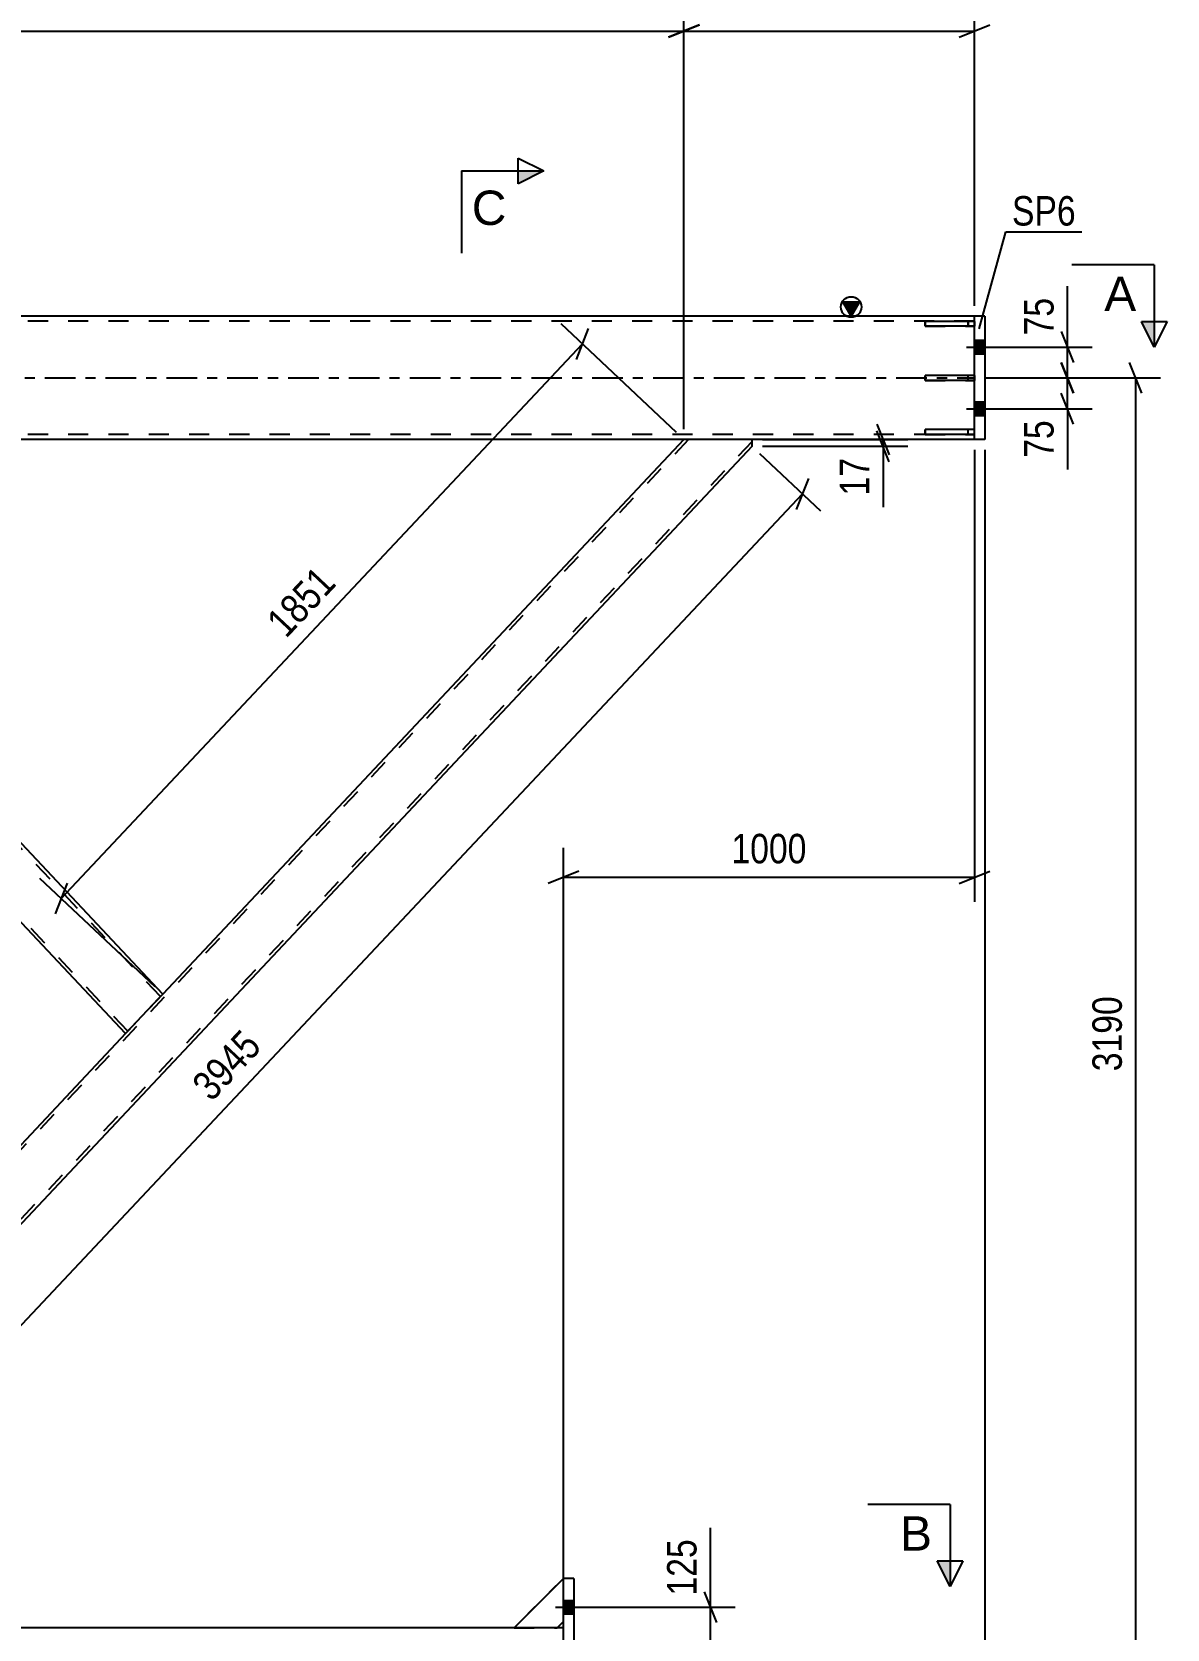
# Model space of a CAD drawing. Header units: millimetres. Extents: x -46 to 795, y -429 to 165.
# Drawn here: x 516.8 to 627.3, y -121.7 to 33.7 of the extents above; entities that cross this region are included whole.
import ezdxf

# ---------------------------------------------------------------- set-up
doc = ezdxf.new("R2010")
doc.units = ezdxf.units.MM
doc.linetypes.add('DXK_LINE_DOT2', pattern=[3.9198, 1.9599, -1.9599])
doc.linetypes.add('DXK_LINE_DOT3', pattern=[5.9187, 2.979, -0.9799, 0.9799, -0.9799])
doc.styles.add('Arial', font='ARIAL.TTF', dxfattribs={"height": 0.2})
doc.styles.add('Arial Narrow', font='ARIALN.TTF', dxfattribs={"height": 0.2})

# ---------------------------------------------------------------- blocks, each defined once
blk = doc.blocks.new('Bolt-761550471-4778 - 4741')
at = {"linetype": 'Continuous'}
for points in [[(568.54, -118.94), (568.54, -120.26), (569.54, -120.26), (569.54, -118.94)], [(568.54, -118.94), (568.54, -120.26), (569.54, -120.26), (569.54, -118.94)], [(568.54, -118.94), (568.54, -120.26), (569.54, -120.26), (569.54, -118.94)], [(568.54, -123.94), (568.54, -125.26), (569.54, -125.26), (569.54, -123.94)], [(568.54, -123.94), (568.54, -125.26), (569.54, -125.26), (569.54, -123.94)], [(568.54, -129.94), (568.54, -131.26), (569.54, -131.26), (569.54, -129.94)], [(568.54, -129.94), (568.54, -131.26), (569.54, -131.26), (569.54, -129.94)], [(568.54, -134.94), (568.54, -136.26), (569.54, -136.26), (569.54, -134.94)], [(568.54, -134.94), (568.54, -136.26), (569.54, -136.26), (569.54, -134.94)], [(568.54, -134.94), (568.54, -136.26), (569.54, -136.26), (569.54, -134.94)]]:
    blk.add_hatch(color=1, dxfattribs=at).paths.add_polyline_path(points)
at = {"color": 1, "linetype": 'Continuous'}
for p, q in [((567.78, -119.6), (572.54, -119.6)), ((567.78, -119.6), (572.54, -119.6)), ((567.78, -119.6), (572.54, -119.6)), ((568.54, -118.94), (569.54, -118.94)), ((568.54, -118.94), (569.54, -118.94)), ((568.54, -118.94), (569.54, -118.94)), ((568.54, -120.26), (569.54, -120.26)), ((568.54, -120.26), (569.54, -120.26)), ((568.54, -120.26), (569.54, -120.26)), ((568.54, -123.94), (569.54, -123.94)), ((568.54, -123.94), (569.54, -123.94)), ((567.78, -124.6), (572.54, -124.6)), ((567.78, -124.6), (572.54, -124.6)), ((568.54, -125.26), (569.54, -125.26)), ((568.54, -125.26), (569.54, -125.26)), ((568.54, -129.94), (569.54, -129.94)), ((568.54, -129.94), (569.54, -129.94)), ((567.78, -130.6), (572.54, -130.6)), ((567.78, -130.6), (572.54, -130.6)), ((568.54, -131.26), (569.54, -131.26)), ((568.54, -131.26), (569.54, -131.26)), ((568.54, -134.94), (569.54, -134.94)), ((568.54, -134.94), (569.54, -134.94)), ((568.54, -134.94), (569.54, -134.94)), ((567.78, -135.6), (572.54, -135.6)), ((567.78, -135.6), (572.54, -135.6)), ((567.78, -135.6), (572.54, -135.6)), ((568.54, -136.26), (569.54, -136.26)), ((568.54, -136.26), (569.54, -136.26)), ((568.54, -136.26), (569.54, -136.26))]:
    blk.add_line(p, q, dxfattribs=at)
blk = doc.blocks.new('Bolt-761550471-4779 - 4741')
at = {"linetype": 'Continuous'}
for points in [[(608.54, 3.66), (608.54, 2.34), (609.54, 2.34), (609.54, 3.66)], [(608.54, 3.66), (608.54, 2.34), (609.54, 2.34), (609.54, 3.66)], [(608.54, -2.34), (608.54, -3.66), (609.54, -3.66), (609.54, -2.34)], [(608.54, -2.34), (608.54, -3.66), (609.54, -3.66), (609.54, -2.34)]]:
    blk.add_hatch(color=1, dxfattribs=at).paths.add_polyline_path(points)
at = {"color": 1, "linetype": 'Continuous'}
for p, q in [((608.54, 3.66), (609.54, 3.66)), ((608.54, 3.66), (609.54, 3.66)), ((607.78, 3), (612.54, 3)), ((607.78, 3), (612.54, 3)), ((608.54, 2.34), (609.54, 2.34)), ((608.54, 2.34), (609.54, 2.34)), ((607.78, -3), (612.54, -3)), ((607.78, -3), (612.54, -3)), ((608.54, -2.34), (609.54, -2.34)), ((608.54, -2.34), (609.54, -2.34)), ((608.54, -3.66), (609.54, -3.66)), ((608.54, -3.66), (609.54, -3.66))]:
    blk.add_line(p, q, dxfattribs=at)
blk = doc.blocks.new('Part-761550471-4784 - 4741')
at = {"color": 2, "linetype": 'Continuous'}
for p, q in [((568.54, -138.4), (568.54, -116.8)), ((569.54, -116.8), (568.54, -116.8)), ((569.54, -116.8), (569.54, -138.4)), ((569.54, -138.4), (568.54, -138.4))]:
    blk.add_line(p, q, dxfattribs=at)
blk = doc.blocks.new('Part-761550471-4789 - 4741')
at = {"color": 2, "linetype": 'Continuous'}
for p, q in [((608.54, -6), (608.54, 6)), ((609.54, 6), (608.54, 6)), ((609.54, 6), (609.54, -6)), ((609.54, -6), (608.54, -6))]:
    blk.add_line(p, q, dxfattribs=at)
blk = doc.blocks.new('Part-761550471-4851 - 4741')
at = {"color": 7, "linetype": 'DXK_LINE_DOT2'}
for p, q in [((478.81, -6), (472.18, -6)), ((472.18, -6.48), (472.18, -6)), ((526.14, -63.57), (472.18, -6.19)), ((529.32, -60.18), (478.37, -6)), ((529.51, -59.98), (529.1, -60.41)), ((526.14, -63.57), (526.15, -63.55))]:
    blk.add_line(p, q, dxfattribs=at)
at = {"color": 2, "linetype": 'Continuous'}
for p, q in [((529.54, -59.95), (478.81, -6)), ((472.18, -6.66), (472.18, -6.48)), ((525.92, -63.8), (472.18, -6.66)), ((529.1, -60.41), (525.92, -63.8)), ((529.54, -59.95), (529.1, -60.41))]:
    blk.add_line(p, q, dxfattribs=at)
blk = doc.blocks.new('Part-761550471-4856 - 4741')
at = {"color": 7, "linetype": 'DXK_LINE_DOT2'}
for p, q in [((580.71, -6), (472.18, -121.41)), ((586.9, -6.19), (478.37, -121.6)), ((586.9, -6), (580.27, -6)), ((529.54, -59.95), (525.92, -63.8)), ((478.81, -121.6), (472.18, -121.6))]:
    blk.add_line(p, q, dxfattribs=at)
at = {"color": 2, "linetype": 'Continuous'}
for p, q in [((580.27, -6), (529.54, -59.95)), ((586.9, -6.66), (586.9, -6)), ((586.9, -6.66), (478.81, -121.6)), ((525.92, -63.8), (472.18, -120.94)), ((472.18, -121.6), (472.18, -120.94))]:
    blk.add_line(p, q, dxfattribs=at)
blk = doc.blocks.new('Part-761550471-5002 - 4741')
at = {"linetype": 'Continuous'}
blk.add_hatch(color=2, dxfattribs=at).paths.add_polyline_path([(596.54, 6), (595.74, 7.4), (597.34, 7.4)])
at = {"color": 2, "linetype": 'Continuous'}
for p, q in [((596.54, 6), (595.74, 7.4)), ((595.74, 7.4), (597.34, 7.4)), ((597.34, 7.4), (596.54, 6)), ((608.54, 6), (471.55, 6)), ((608.54, -6), (476.05, -6))]:
    blk.add_line(p, q, dxfattribs=at)
at = {"color": 7, "linetype": 'DXK_LINE_DOT2'}
for p, q in [((608.54, 5.52), (20.9, 5.52)), ((608.54, -6), (608.54, 6)), ((608.54, -5.52), (20.9, -5.52))]:
    blk.add_line(p, q, dxfattribs=at)
at = {"color": 7, "linetype": 'DXK_LINE_DOT3'}
blk.add_line((20.9, 0), (608.54, 0), dxfattribs=at)
at = {"color": 2, "linetype": 'Continuous'}
blk.add_circle((596.54, 6.9), 1, dxfattribs=at)
blk = doc.blocks.new('Part-761550471-5007 - 4741')
at = {"color": 2, "linetype": 'Continuous'}
blk.add_line((568.54, -121.6), (227.14, -121.6), dxfattribs=at)
at = {"color": 7, "linetype": 'DXK_LINE_DOT2'}
blk.add_line((568.54, -133.6), (568.54, -121.6), dxfattribs=at)
blk = doc.blocks.new('Part-761550471-5023 - 4741')
at = {"color": 2, "linetype": 'Continuous'}
for p, q in [((603.74, -5.5), (603.74, -5.02)), ((608.54, -5.02), (603.74, -5.02)), ((608.54, -5.5), (603.74, -5.5)), ((608.54, -5.5), (608.54, -5.02))]:
    blk.add_line(p, q, dxfattribs=at)
at = {"color": 7, "linetype": 'DXK_LINE_DOT2'}
for p, q in [((607.94, -5.5), (607.94, -5.02)), ((608.54, -5.02), (608.54, -5.02)), ((608.54, -5.02), (608.54, -5.02)), ((608.54, -5.5), (608.54, -5.5)), ((608.54, -5.5), (608.54, -5.5))]:
    blk.add_line(p, q, dxfattribs=at)
blk = doc.blocks.new('Part-761550471-5024 - 4741')
at = {"color": 2, "linetype": 'Continuous'}
for p, q in [((603.74, 5.02), (603.74, 5.5)), ((608.54, 5.5), (603.74, 5.5)), ((608.54, 5.02), (603.74, 5.02)), ((608.54, 5.5), (608.54, 5.02))]:
    blk.add_line(p, q, dxfattribs=at)
at = {"color": 7, "linetype": 'DXK_LINE_DOT2'}
for p, q in [((607.94, 5.02), (607.94, 5.5)), ((608.54, 5.5), (608.54, 5.5)), ((608.54, 5.5), (608.54, 5.5)), ((608.54, 5.02), (608.54, 5.02)), ((608.54, 5.02), (608.54, 5.02))]:
    blk.add_line(p, q, dxfattribs=at)
blk = doc.blocks.new('Part-761550471-5025 - 4741')
at = {"color": 2, "linetype": 'Continuous'}
for p, q in [((603.74, -0.24), (603.74, 0.24)), ((608.54, 0.24), (603.74, 0.24)), ((608.54, 0.24), (608.54, -0.24)), ((608.54, -0.24), (603.74, -0.24))]:
    blk.add_line(p, q, dxfattribs=at)
at = {"color": 7, "linetype": 'DXK_LINE_DOT2'}
for p, q in [((607.94, -0.24), (607.94, 0.24)), ((608.54, 0.24), (608.54, 0.24)), ((608.54, 0.24), (608.54, 0.24)), ((608.54, -0.24), (608.54, -0.24)), ((608.54, -0.24), (608.54, -0.24))]:
    blk.add_line(p, q, dxfattribs=at)
blk = doc.blocks.new('Part-761550471-5082 - 4741')
at = {"color": 7, "linetype": 'DXK_LINE_DOT2'}
for p, q in [((568.54, -116.8), (563.74, -121.6)), ((568.54, -121), (568.54, -116.8)), ((567.94, -121.6), (568.54, -121)), ((563.74, -121.6), (567.94, -121.6))]:
    blk.add_line(p, q, dxfattribs=at)
blk = doc.blocks.new('Part-761550471-5085 - 4741')
at = {"color": 2, "linetype": 'Continuous'}
for p, q in [((568.54, -116.8), (563.74, -121.6)), ((568.54, -116.8), (568.54, -116.8)), ((568.54, -121), (567.94, -121.6)), ((567.94, -121.6), (563.74, -121.6))]:
    blk.add_line(p, q, dxfattribs=at)
at = {"color": 7, "linetype": 'DXK_LINE_DOT2'}
for q in [(568.54, -116.8), (568.54, -121), (568.54, -121)]:
    blk.add_line((568.54, -121), q, dxfattribs=at)
blk = doc.blocks.new('Part-761550471-5116 - 4741')
at = {"color": 7, "linetype": 'DXK_LINE_DOT2'}
for p, q in [((608.54, 0.24), (603.74, 0.24)), ((603.74, 0.24), (603.74, -0.24)), ((607.94, -0.24), (607.94, 0.24)), ((608.54, -0.24), (608.54, 0.24)), ((603.74, -0.24), (608.54, -0.24))]:
    blk.add_line(p, q, dxfattribs=at)
blk = doc.blocks.new('Part-761550471-5117 - 4741')
at = {"color": 7, "linetype": 'DXK_LINE_DOT2'}
for p, q in [((608.54, 5.5), (603.74, 5.5)), ((603.74, 5.5), (603.74, 5.02)), ((603.74, 5.02), (608.54, 5.02)), ((607.94, 5.5), (607.94, 5.02)), ((608.54, 5.02), (608.54, 5.5))]:
    blk.add_line(p, q, dxfattribs=at)
blk = doc.blocks.new('Part-761550471-5118 - 4741')
at = {"color": 7, "linetype": 'DXK_LINE_DOT2'}
for p, q in [((608.54, -5.02), (603.74, -5.02)), ((603.74, -5.02), (603.74, -5.5)), ((603.74, -5.5), (608.54, -5.5)), ((607.94, -5.5), (607.94, -5.02)), ((608.54, -5.5), (608.54, -5.02))]:
    blk.add_line(p, q, dxfattribs=at)
blk = doc.blocks.new('StraightDimension-761550471-5863 - 4741')
at = {"color": 7, "linetype": 'Continuous'}
for p, q in [((609.54, 0), (626.63, 0)), ((624.83, -1.5), (623.63, 1.5)), ((624.23, -127.6), (624.23, 0)), ((623.63, -126.1), (624.83, -129.1)), ((568.94, -127.6), (626.63, -127.6))]:
    blk.add_line(p, q, dxfattribs=at)
at = {"color": 0}
blk.add_wipeout([(623.48, -59.54), (619.28, -59.54), (619.28, -68.06), (623.48, -68.06)], dxfattribs=at)
at = {"color": 3, "style": 'Arial Narrow'}
blk.add_text('3190', height=2.863, rotation=90.0002, dxfattribs=at).set_placement((622.88, -67.46))
blk = doc.blocks.new('StraightDimension-761550471-23030 - 4741')
at = {"color": 7, "linetype": 'Continuous'}
blk.add_line((609.54, -7), (609.54, -170.63), dxfattribs=at)
blk = doc.blocks.new('StraightDimension-761550471-5849 - 4741')
at = {"color": 7, "linetype": 'Continuous'}
for p, q in [((609.54, 0), (619.99, 0)), ((616.99, 1.5), (618.19, -1.5)), ((617.59, -3), (617.59, 0)), ((618.19, -4.5), (616.99, -1.5)), ((610.54, -3), (619.99, -3))]:
    blk.add_line(p, q, dxfattribs=at)
at = {"color": 0}
blk.add_wipeout([(616.84, -3.53), (612.64, -3.53), (612.64, -8.38), (616.84, -8.38)], dxfattribs=at)
at = {"color": 7, "linetype": 'Continuous'}
blk.add_line((617.59, -3), (617.59, -8.91), dxfattribs=at)
blk.add_line((617.59, -3), (617.59, -8.91), dxfattribs=at)
at = {"color": 3, "style": 'Arial Narrow'}
blk.add_text('75', height=2.863, rotation=90.0002, dxfattribs=at).set_placement((616.24, -7.78))
blk = doc.blocks.new('StraightDimension-761550471-6257 - 4741')
at = {"color": 7, "linetype": 'Continuous'}
for p, q in [((579.55, -5.31), (568.31, 5.25)), ((569.8, 1.79), (570.98, 4.8)), ((519.66, -50.65), (570.39, 3.3)), ((528.81, -59.26), (517.58, -48.7)), ((520.25, -49.15), (519.07, -52.15))]:
    blk.add_line(p, q, dxfattribs=at)
at = {"color": 0}
blk.add_wipeout([(547.39, -20.06), (544.33, -17.19), (538.5, -23.39), (541.56, -26.26)], dxfattribs=at)
at = {"color": 3, "style": 'Arial Narrow'}
blk.add_text('1851', height=2.863, rotation=46.7591, dxfattribs=at).set_placement((541.54, -25.42))
blk = doc.blocks.new('StraightDimension-761550471-18758 - 4741')
at = {"color": 7, "linetype": 'Continuous'}
for p, q in [((472.18, -5), (472.18, 44.18)), ((580.27, -5), (580.27, 44.18)), ((473.68, 34.34), (470.68, 33.14)), ((578.77, 33.14), (581.77, 34.34)), ((472.18, 33.74), (580.27, 33.74))]:
    blk.add_line(p, q, dxfattribs=at)
at = {"color": 0, "linetype": 'Continuous'}
blk.add_wipeout([(579.67, 44.78), (575.47, 44.78), (575.47, 34.44), (579.67, 34.44)], dxfattribs=at)
at = {"color": 3, "linetype": 'Continuous', "style": 'Arial Narrow'}
blk.add_text('14867', height=2.863, rotation=90.0002, dxfattribs=at).set_placement((579.07, 35.04))
blk = doc.blocks.new('StraightDimension-761550471-5836 - 4741')
at = {"color": 7, "linetype": 'Continuous'}
for p, q in [((616.99, 4.5), (618.19, 1.5)), ((610.54, 3), (619.99, 3)), ((617.59, 0), (617.59, 3)), ((609.54, 0), (619.99, 0)), ((618.19, -1.5), (616.99, 1.5))]:
    blk.add_line(p, q, dxfattribs=at)
at = {"color": 0}
blk.add_wipeout([(616.84, 8.38), (612.64, 8.38), (612.64, 3.52), (616.84, 3.52)], dxfattribs=at)
at = {"color": 7, "linetype": 'Continuous'}
blk.add_line((617.59, 3), (617.59, 8.91), dxfattribs=at)
blk.add_line((617.59, 3), (617.59, 8.91), dxfattribs=at)
at = {"color": 3, "style": 'Arial Narrow'}
blk.add_text('75', height=2.863, rotation=90.0002, dxfattribs=at).set_placement((616.24, 4.13))
blk = doc.blocks.new('StraightDimension-761550471-5875 - 4741')
at = {"color": 7, "linetype": 'Continuous'}
for p, q in [((608.54, -7), (608.54, -50.98)), ((568.54, -120.6), (568.54, -45.73)), ((570.04, -47.98), (567.04, -49.18)), ((607.04, -49.18), (610.04, -47.98)), ((568.54, -48.58), (608.54, -48.58))]:
    blk.add_line(p, q, dxfattribs=at)
at = {"color": 0}
blk.add_wipeout([(592.8, -47.83), (592.8, -43.63), (584.29, -43.63), (584.29, -47.83)], dxfattribs=at)
at = {"color": 3, "style": 'Arial Narrow'}
blk.add_text('1000', height=2.863, dxfattribs=at).set_placement((584.89, -47.23))
blk = doc.blocks.new('StraightDimension-761550471-5933 - 4741')
at = {"color": 7, "linetype": 'Continuous'}
for p, q in [((587.63, -7.35), (593.57, -12.93)), ((591.23, -12.79), (592.41, -9.78)), ((483.73, -126.23), (591.82, -11.29)), ((479.54, -122.29), (485.48, -127.87)), ((484.32, -124.72), (483.14, -127.73))]:
    blk.add_line(p, q, dxfattribs=at)
at = {"color": 0}
blk.add_wipeout([(540.14, -65.14), (537.08, -62.27), (531.25, -68.47), (534.31, -71.34)], dxfattribs=at)
at = {"color": 3, "style": 'Arial Narrow'}
blk.add_text('3945', height=2.863, rotation=46.7591, dxfattribs=at).set_placement((534.29, -70.5))
blk = doc.blocks.new('StraightDimension-761550471-18757 - 4741')
at = {"color": 7, "linetype": 'Continuous'}
for p, q in [((580.27, -5), (580.27, 44.18)), ((608.54, 7), (608.54, 44.18)), ((581.77, 34.34), (578.77, 33.14)), ((607.04, 33.14), (610.04, 34.34)), ((580.27, 33.74), (608.54, 33.74))]:
    blk.add_line(p, q, dxfattribs=at)
at = {"color": 0, "linetype": 'Continuous'}
blk.add_wipeout([(607.94, 44.78), (603.74, 44.78), (603.74, 34.44), (607.94, 34.44)], dxfattribs=at)
at = {"color": 3, "linetype": 'Continuous', "style": 'Arial Narrow'}
blk.add_text('15574', height=2.863, rotation=90.0002, dxfattribs=at).set_placement((607.34, 35.04))
blk = doc.blocks.new('StraightDimension-761550471-18960 - 4741')
at = {"color": 7, "linetype": 'Continuous'}
for p, q in [((599.05, -4.5), (600.25, -7.5)), ((587.9, -6), (602.05, -6)), ((600.25, -8.16), (599.05, -5.16)), ((599.65, -6.66), (599.65, -6)), ((587.9, -6.66), (602.05, -6.66))]:
    blk.add_line(p, q, dxfattribs=at)
at = {"color": 0}
blk.add_wipeout([(598.9, -7.19), (594.7, -7.19), (594.7, -12.04), (598.9, -12.04)], dxfattribs=at)
at = {"color": 7, "linetype": 'Continuous'}
blk.add_line((599.65, -6.66), (599.65, -12.57), dxfattribs=at)
blk.add_line((599.65, -6.66), (599.65, -12.57), dxfattribs=at)
at = {"color": 3, "style": 'Arial Narrow'}
blk.add_text('17', height=2.863, rotation=90.0002, dxfattribs=at).set_placement((598.3, -11.44))
blk = doc.blocks.new('StraightDimension-761550471-22980 - 4741')
at = {"color": 7, "linetype": 'Continuous'}
for p, q in [((570.54, -119.6), (585.24, -119.6)), ((582.24, -118.1), (583.44, -121.1)), ((582.84, -124.6), (582.84, -119.6)), ((583.44, -126.1), (582.24, -123.1)), ((570.54, -124.6), (585.24, -124.6))]:
    blk.add_line(p, q, dxfattribs=at)
at = {"color": 0}
blk.add_wipeout([(582.09, -112.39), (577.89, -112.39), (577.89, -119.07), (582.09, -119.07)], dxfattribs=at)
at = {"color": 7, "linetype": 'Continuous'}
blk.add_line((582.84, -119.6), (582.84, -111.87), dxfattribs=at)
blk.add_line((582.84, -119.6), (582.84, -111.87), dxfattribs=at)
at = {"color": 3, "style": 'Arial Narrow'}
blk.add_text('125', height=2.863, rotation=90.0002, dxfattribs=at).set_placement((581.49, -118.47))
blk = doc.blocks.new('Mark-761550471-4785 - 4741')
at = {"color": 0}
blk.add_wipeout([(618.4, 14.82), (618.4, 17.82), (612.19, 17.82), (612.19, 14.82)], dxfattribs=at)
blk.add_wipeout([(618.4, 14.82), (618.4, 17.82), (612.19, 17.82), (612.19, 14.82)], dxfattribs=at)
at = {"color": 30, "linetype": 'Continuous'}
for p, q in [((608.99, 4.77), (611.59, 14.22)), ((611.59, 14.22), (619, 14.22))]:
    blk.add_line(p, q, dxfattribs=at)
at = {"color": 3, "style": 'Arial Narrow'}
blk.add_text('SP6', height=2.863, dxfattribs=at).set_placement((612.19, 14.82))
blk = doc.blocks.new('SectionMark-761550471-6368 - 4741')
at = {"linetype": 'Continuous'}
blk.add_hatch(color=6, dxfattribs=at).paths.add_polyline_path([(564.12, 18.88), (564.12, 20.13), (566.62, 20.13)])
at = {"color": 6, "linetype": 'Continuous'}
for p, q in [((564.12, 18.88), (564.12, 21.38)), ((564.12, 21.38), (566.62, 20.13)), ((558.62, 20.13), (558.62, 12.13)), ((558.62, 20.13), (566.62, 20.13)), ((566.62, 20.13), (564.12, 18.88))]:
    blk.add_line(p, q, dxfattribs=at)
at = {"color": 0, "linetype": 'Continuous'}
blk.add_wipeout([(562.99, 14.88), (562.99, 18.38), (559.62, 18.38), (559.62, 14.88)], dxfattribs=at)
at = {"color": 3, "linetype": 'Continuous', "style": 'Arial'}
blk.add_text('C', height=3.34, dxfattribs=at).set_placement((559.62, 14.88))
blk = doc.blocks.new('SectionMark-761550471-6362 - 4741')
at = {"linetype": 'Continuous'}
blk.add_hatch(color=6, dxfattribs=at).paths.add_polyline_path([(604.91, -115.1), (606.16, -115.1), (606.16, -117.6)])
at = {"color": 6, "linetype": 'Continuous'}
for p, q in [((606.16, -109.6), (598.16, -109.6)), ((606.16, -109.6), (606.16, -117.6)), ((604.91, -115.1), (607.41, -115.1)), ((606.16, -117.6), (604.91, -115.1)), ((607.41, -115.1), (606.16, -117.6))]:
    blk.add_line(p, q, dxfattribs=at)
at = {"color": 0, "linetype": 'Continuous'}
blk.add_wipeout([(604.41, -114.1), (604.41, -110.6), (601.3, -110.6), (601.3, -114.1)], dxfattribs=at)
at = {"color": 3, "linetype": 'Continuous', "style": 'Arial'}
blk.add_text('B', height=3.34, dxfattribs=at).set_placement((601.3, -114.1))
blk = doc.blocks.new('SectionMark-761550471-6364 - 4741')
at = {"linetype": 'Continuous'}
blk.add_hatch(color=6, dxfattribs=at).paths.add_polyline_path([(624.78, 5.5), (626.03, 5.5), (626.03, 3)])
at = {"color": 6, "linetype": 'Continuous'}
for p, q in [((626.03, 11), (618.03, 11)), ((626.03, 11), (626.03, 3)), ((624.78, 5.5), (627.28, 5.5)), ((626.03, 3), (624.78, 5.5)), ((627.28, 5.5), (626.03, 3))]:
    blk.add_line(p, q, dxfattribs=at)
at = {"color": 0, "linetype": 'Continuous'}
blk.add_wipeout([(624.28, 6.5), (624.28, 10), (621.17, 10), (621.17, 6.5)], dxfattribs=at)
at = {"color": 3, "linetype": 'Continuous', "style": 'Arial'}
blk.add_text('A', height=3.34, dxfattribs=at).set_placement((621.17, 6.5))

msp = doc.modelspace()

# ---------------------------------------------------------------- block references
for name in ['Part-761550471-5002 - 4741', 'Part-761550471-5024 - 4741', 'Part-761550471-5117 - 4741', 'Part-761550471-4789 - 4741', 'Bolt-761550471-4779 - 4741', 'Part-761550471-5025 - 4741', 'Part-761550471-5116 - 4741', 'Part-761550471-4851 - 4741', 'Part-761550471-4856 - 4741', 'Part-761550471-5023 - 4741', 'Part-761550471-5118 - 4741', 'Part-761550471-5082 - 4741', 'Part-761550471-5085 - 4741', 'Part-761550471-4784 - 4741', 'Bolt-761550471-4778 - 4741', 'Part-761550471-5007 - 4741']:
    msp.add_blockref(name, (0, 0))

# ---------------------------------------------------------------- next in the draw order: block references
msp.add_blockref('StraightDimension-761550471-5863 - 4741', (0, 0))

# ---------------------------------------------------------------- next in the draw order: block references
msp.add_blockref('StraightDimension-761550471-23030 - 4741', (0, 0))

# ---------------------------------------------------------------- next in the draw order: block references
for name in ['StraightDimension-761550471-6257 - 4741', 'StraightDimension-761550471-5849 - 4741']:
    msp.add_blockref(name, (0, 0))

# ---------------------------------------------------------------- next in the draw order: block references
for name in ['StraightDimension-761550471-18758 - 4741', 'StraightDimension-761550471-5836 - 4741', 'StraightDimension-761550471-5875 - 4741']:
    msp.add_blockref(name, (0, 0))

# ---------------------------------------------------------------- next in the draw order: block references
for name in ['StraightDimension-761550471-18757 - 4741', 'StraightDimension-761550471-5933 - 4741']:
    msp.add_blockref(name, (0, 0))

# ---------------------------------------------------------------- next in the draw order: block references
for name in ['SectionMark-761550471-6368 - 4741', 'Mark-761550471-4785 - 4741', 'StraightDimension-761550471-18960 - 4741', 'StraightDimension-761550471-22980 - 4741']:
    msp.add_blockref(name, (0, 0))

# ---------------------------------------------------------------- next in the draw order: block references
for name in ['SectionMark-761550471-6364 - 4741', 'SectionMark-761550471-6362 - 4741']:
    msp.add_blockref(name, (0, 0))

doc.saveas('drawing.dxf')
